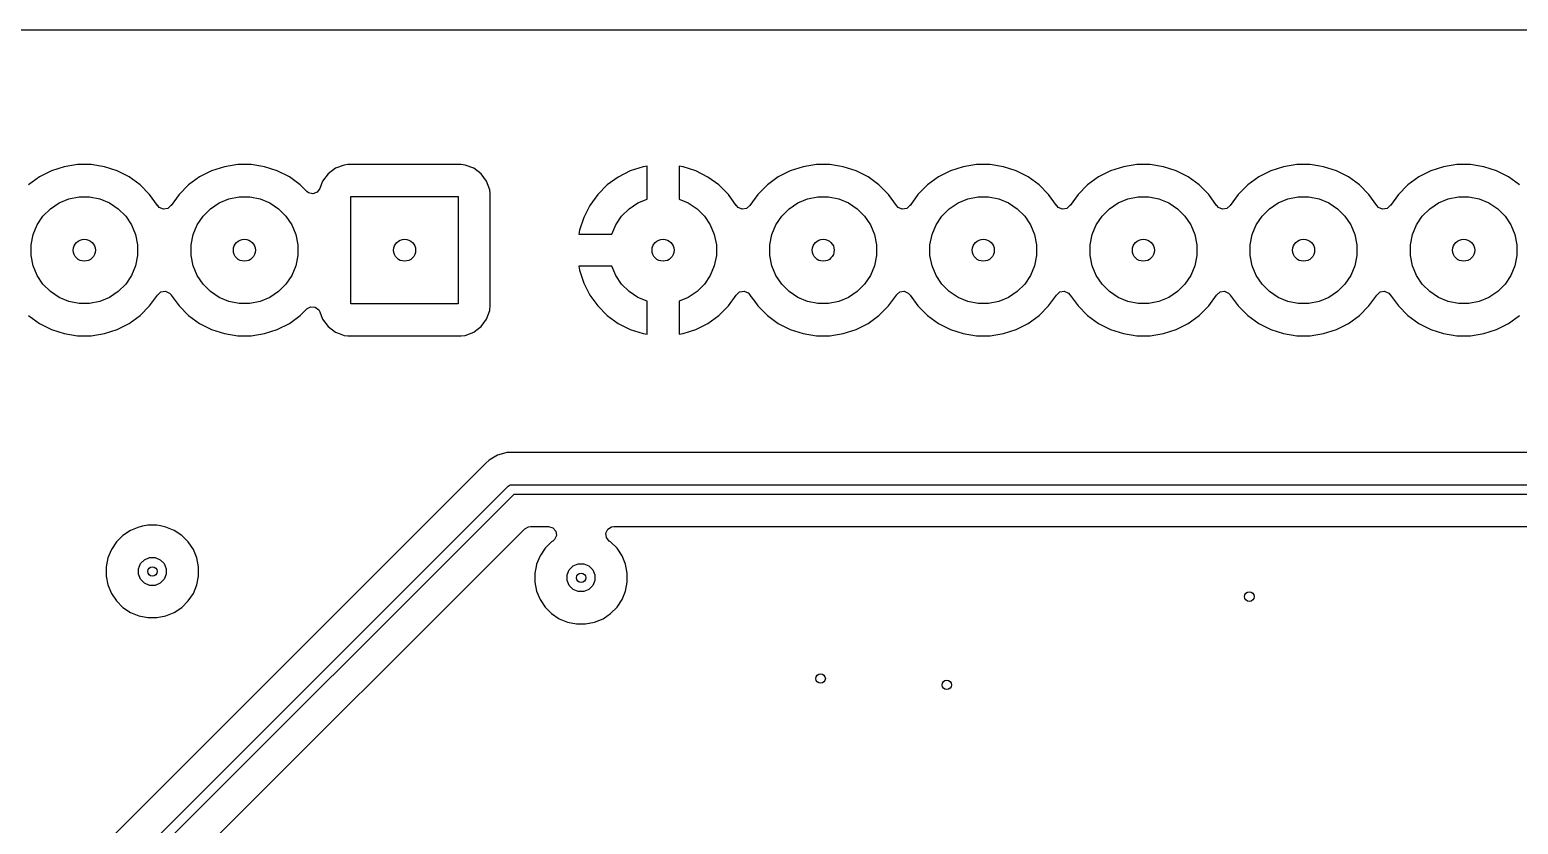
# Model space of a CAD drawing. Extents: x 2.09 to 4.51, y -4.8 to -2.93.
# Drawn here: x 2.963 to 3.892, y -3.43 to -2.933 of the extents above; entities that cross this region are included whole.
import ezdxf

# ---------------------------------------------------------------- set-up
doc = ezdxf.new("R2010")
doc.units = 0
doc.header["$MEASUREMENT"] = 0
doc.layers.add('BLACK', color=7, linetype='CONTINUOUS')

msp = doc.modelspace()

# ---------------------------------------------------------------- linework, layer by layer
at = {"layer": 'BLACK', "linetype": 'CONTINUOUS'}
for p, q in [((2.16552, -2.93309), (4.42897, -2.93309)), ((2.98433, -3.0187), (2.97632, -3.0213)), ((2.99264, -3.01738), (2.98433, -3.0187)), ((2.98433, -3.0187), (2.98433, -3.0187)), ((3.00106, -3.01738), (2.99264, -3.01738)), ((3.00698, -3.01832), (3.00106, -3.01738)), ((3.00937, -3.0187), (3.00698, -3.01832)), ((3.01738, -3.0213), (3.00937, -3.0187)), ((3.00937, -3.0187), (3.00937, -3.0187)), ((3.08433, -3.0187), (3.07632, -3.0213)), ((3.09264, -3.01738), (3.08433, -3.0187)), ((3.08433, -3.0187), (3.08433, -3.0187)), ((3.10106, -3.01738), (3.09264, -3.01738)), ((3.10698, -3.01832), (3.10106, -3.01738)), ((3.10937, -3.0187), (3.10698, -3.01832)), ((3.11738, -3.0213), (3.10937, -3.0187)), ((3.10937, -3.0187), (3.10937, -3.0187)), ((3.15369, -3.01965), (3.14908, -3.0231)), ((3.15909, -3.01764), (3.15369, -3.01965)), ((3.15369, -3.01965), (3.15369, -3.01965)), ((3.16147, -3.01738), (3.15909, -3.01764)), ((3.15909, -3.01764), (3.15909, -3.01764)), ((3.23223, -3.01738), (3.16147, -3.01738)), ((3.16147, -3.01738), (3.16147, -3.01738)), ((3.23461, -3.01764), (3.23223, -3.01738)), ((3.23223, -3.01738), (3.23223, -3.01738)), ((3.24001, -3.01965), (3.23461, -3.01764)), ((3.23461, -3.01764), (3.23461, -3.01764)), ((3.24462, -3.0231), (3.24001, -3.01965)), ((3.24001, -3.01965), (3.24001, -3.01965)), ((3.34575, -3.01872), (3.33774, -3.02132)), ((3.34827, -3.01832), (3.34575, -3.01872)), ((3.34827, -3.03896), (3.34827, -3.01832)), ((3.37079, -3.01872), (3.36827, -3.01832)), ((3.36827, -3.01832), (3.36827, -3.03896)), ((3.37879, -3.02132), (3.37079, -3.01872)), ((3.44574, -3.0187), (3.43774, -3.0213)), ((3.45406, -3.01738), (3.44574, -3.0187)), ((3.44574, -3.0187), (3.44574, -3.0187)), ((3.46248, -3.01738), (3.45406, -3.01738)), ((3.46839, -3.01832), (3.46248, -3.01738)), ((3.47079, -3.0187), (3.46839, -3.01832)), ((3.4788, -3.0213), (3.47079, -3.0187)), ((3.47079, -3.0187), (3.47079, -3.0187)), ((3.54574, -3.0187), (3.53774, -3.0213)), ((3.55406, -3.01738), (3.54574, -3.0187)), ((3.54574, -3.0187), (3.54574, -3.0187)), ((3.56248, -3.01738), (3.55406, -3.01738)), ((3.56839, -3.01832), (3.56248, -3.01738)), ((3.57079, -3.0187), (3.56839, -3.01832)), ((3.5788, -3.0213), (3.57079, -3.0187)), ((3.57079, -3.0187), (3.57079, -3.0187)), ((3.64574, -3.0187), (3.63774, -3.0213)), ((3.65406, -3.01738), (3.64574, -3.0187)), ((3.64574, -3.0187), (3.64574, -3.0187)), ((3.66248, -3.01738), (3.65406, -3.01738)), ((3.66839, -3.01832), (3.66248, -3.01738)), ((3.67079, -3.0187), (3.66839, -3.01832)), ((3.6788, -3.0213), (3.67079, -3.0187)), ((3.67079, -3.0187), (3.67079, -3.0187)), ((3.74574, -3.0187), (3.73774, -3.0213)), ((3.75406, -3.01738), (3.74574, -3.0187)), ((3.74574, -3.0187), (3.74574, -3.0187)), ((3.76248, -3.01738), (3.75406, -3.01738)), ((3.76839, -3.01832), (3.76248, -3.01738)), ((3.77079, -3.0187), (3.76839, -3.01832)), ((3.7788, -3.0213), (3.77079, -3.0187)), ((3.77079, -3.0187), (3.77079, -3.0187)), ((3.84574, -3.0187), (3.83774, -3.0213)), ((3.85406, -3.01738), (3.84574, -3.0187)), ((3.84574, -3.0187), (3.84574, -3.0187)), ((3.86248, -3.01738), (3.85406, -3.01738)), ((3.86839, -3.01832), (3.86248, -3.01738)), ((3.87079, -3.0187), (3.86839, -3.01832)), ((3.8788, -3.0213), (3.87079, -3.0187)), ((3.87079, -3.0187), (3.87079, -3.0187)), ((2.96882, -3.02512), (2.96201, -3.03007)), ((2.97632, -3.0213), (2.96882, -3.02512)), ((2.97632, -3.0213), (2.97632, -3.0213)), ((3.02488, -3.02512), (3.01738, -3.0213)), ((3.01738, -3.0213), (3.01738, -3.0213)), ((3.01738, -3.0213), (3.01738, -3.0213)), ((3.03169, -3.03007), (3.02488, -3.02512)), ((3.03765, -3.03602), (3.03169, -3.03007)), ((3.03169, -3.03007), (3.03169, -3.03007)), ((3.03169, -3.03007), (3.03169, -3.03007)), ((3.06201, -3.03007), (3.05605, -3.03602)), ((3.06882, -3.02512), (3.06201, -3.03007)), ((3.06201, -3.03007), (3.06201, -3.03007)), ((3.07632, -3.0213), (3.06882, -3.02512)), ((3.07632, -3.0213), (3.07632, -3.0213)), ((3.12488, -3.02512), (3.11738, -3.0213)), ((3.11738, -3.0213), (3.11738, -3.0213)), ((3.11738, -3.0213), (3.11738, -3.0213)), ((3.13169, -3.03007), (3.12488, -3.02512)), ((3.13575, -3.03412), (3.13169, -3.03007)), ((3.13169, -3.03007), (3.13169, -3.03007)), ((3.13169, -3.03007), (3.13169, -3.03007)), ((3.14563, -3.02771), (3.1439, -3.03235)), ((3.14908, -3.0231), (3.14563, -3.02771)), ((3.14563, -3.02771), (3.14563, -3.02771)), ((3.24807, -3.02771), (3.24462, -3.0231)), ((3.25008, -3.0331), (3.24807, -3.02771)), ((3.24807, -3.02771), (3.24807, -3.02771)), ((3.32344, -3.03009), (3.31749, -3.03604)), ((3.33025, -3.02514), (3.32344, -3.03009)), ((3.33774, -3.02132), (3.33025, -3.02514)), ((3.33774, -3.02132), (3.33774, -3.02132)), ((3.38629, -3.02514), (3.37879, -3.02132)), ((3.37879, -3.02132), (3.37879, -3.02132)), ((3.3931, -3.03009), (3.38629, -3.02514)), ((3.39905, -3.03604), (3.3931, -3.03009)), ((3.42342, -3.03007), (3.41747, -3.03602)), ((3.43024, -3.02512), (3.42342, -3.03007)), ((3.42342, -3.03007), (3.42342, -3.03007)), ((3.43774, -3.0213), (3.43024, -3.02512)), ((3.43774, -3.0213), (3.43774, -3.0213)), ((3.4863, -3.02512), (3.4788, -3.0213)), ((3.4788, -3.0213), (3.4788, -3.0213)), ((3.4788, -3.0213), (3.4788, -3.0213)), ((3.49311, -3.03007), (3.4863, -3.02512)), ((3.49906, -3.03602), (3.49311, -3.03007)), ((3.49311, -3.03007), (3.49311, -3.03007)), ((3.49311, -3.03007), (3.49311, -3.03007)), ((3.52342, -3.03007), (3.51747, -3.03602)), ((3.53024, -3.02512), (3.52342, -3.03007)), ((3.52342, -3.03007), (3.52342, -3.03007)), ((3.53774, -3.0213), (3.53024, -3.02512)), ((3.53774, -3.0213), (3.53774, -3.0213)), ((3.5863, -3.02512), (3.5788, -3.0213)), ((3.5788, -3.0213), (3.5788, -3.0213)), ((3.5788, -3.0213), (3.5788, -3.0213)), ((3.59311, -3.03007), (3.5863, -3.02512)), ((3.59906, -3.03602), (3.59311, -3.03007)), ((3.59311, -3.03007), (3.59311, -3.03007)), ((3.59311, -3.03007), (3.59311, -3.03007)), ((3.62342, -3.03007), (3.61747, -3.03602)), ((3.63024, -3.02512), (3.62342, -3.03007)), ((3.62342, -3.03007), (3.62342, -3.03007)), ((3.63774, -3.0213), (3.63024, -3.02512)), ((3.63774, -3.0213), (3.63774, -3.0213)), ((3.6863, -3.02512), (3.6788, -3.0213)), ((3.6788, -3.0213), (3.6788, -3.0213)), ((3.6788, -3.0213), (3.6788, -3.0213)), ((3.69311, -3.03007), (3.6863, -3.02512)), ((3.69906, -3.03602), (3.69311, -3.03007)), ((3.69311, -3.03007), (3.69311, -3.03007)), ((3.69311, -3.03007), (3.69311, -3.03007)), ((3.72342, -3.03007), (3.71747, -3.03602)), ((3.73024, -3.02512), (3.72342, -3.03007)), ((3.72342, -3.03007), (3.72342, -3.03007)), ((3.73774, -3.0213), (3.73024, -3.02512)), ((3.73774, -3.0213), (3.73774, -3.0213)), ((3.7863, -3.02512), (3.7788, -3.0213)), ((3.7788, -3.0213), (3.7788, -3.0213)), ((3.7788, -3.0213), (3.7788, -3.0213)), ((3.79311, -3.03007), (3.7863, -3.02512)), ((3.79906, -3.03602), (3.79311, -3.03007)), ((3.79311, -3.03007), (3.79311, -3.03007)), ((3.79311, -3.03007), (3.79311, -3.03007)), ((3.82342, -3.03007), (3.81747, -3.03602)), ((3.83024, -3.02512), (3.82342, -3.03007)), ((3.82342, -3.03007), (3.82342, -3.03007)), ((3.83774, -3.0213), (3.83024, -3.02512)), ((3.83774, -3.0213), (3.83774, -3.0213)), ((3.8863, -3.02512), (3.8788, -3.0213)), ((3.8788, -3.0213), (3.8788, -3.0213)), ((3.8788, -3.0213), (3.8788, -3.0213)), ((3.89311, -3.03007), (3.8863, -3.02512)), ((2.98108, -3.04135), (2.98714, -3.03884)), ((2.98714, -3.03884), (2.99357, -3.03756)), ((2.99357, -3.03756), (3.00013, -3.03756)), ((3.00013, -3.03756), (3.00656, -3.03884)), ((3.00656, -3.03884), (3.01263, -3.04135)), ((3.04259, -3.04283), (3.03765, -3.03602)), ((3.03765, -3.03602), (3.03765, -3.03602)), ((3.03765, -3.03602), (3.03765, -3.03602)), ((3.05605, -3.03602), (3.05111, -3.04283)), ((3.05605, -3.03602), (3.05605, -3.03602)), ((3.08108, -3.04135), (3.08714, -3.03884)), ((3.08714, -3.03884), (3.09357, -3.03756)), ((3.09357, -3.03756), (3.10013, -3.03756)), ((3.10013, -3.03756), (3.10656, -3.03884)), ((3.10656, -3.03884), (3.11263, -3.04135)), ((3.13688, -3.03497), (3.13575, -3.03412)), ((3.13961, -3.03557), (3.13688, -3.03497)), ((3.14223, -3.03459), (3.13961, -3.03557)), ((3.1439, -3.03235), (3.14223, -3.03459)), ((3.16339, -3.10433), (3.16339, -3.0374)), ((3.16339, -3.0374), (3.23031, -3.0374)), ((3.23031, -3.0374), (3.23031, -3.10433)), ((3.25033, -3.03549), (3.25008, -3.0331)), ((3.25008, -3.0331), (3.25008, -3.0331)), ((3.25033, -3.06087), (3.25033, -3.03549)), ((3.25033, -3.03549), (3.25033, -3.03549)), ((3.31749, -3.03604), (3.31254, -3.04284)), ((3.34249, -3.04135), (3.34827, -3.03896)), ((3.36827, -3.03896), (3.37404, -3.04135)), ((3.40399, -3.04284), (3.39905, -3.03604)), ((3.41747, -3.03602), (3.41252, -3.04283)), ((3.41747, -3.03602), (3.41747, -3.03602)), ((3.44249, -3.04135), (3.44855, -3.03884)), ((3.44855, -3.03884), (3.45499, -3.03756)), ((3.45499, -3.03756), (3.46155, -3.03756)), ((3.46155, -3.03756), (3.46798, -3.03884)), ((3.46798, -3.03884), (3.47404, -3.04135)), ((3.50401, -3.04283), (3.49906, -3.03602)), ((3.49906, -3.03602), (3.49906, -3.03602)), ((3.49906, -3.03602), (3.49906, -3.03602)), ((3.51747, -3.03602), (3.51252, -3.04283)), ((3.51747, -3.03602), (3.51747, -3.03602)), ((3.54249, -3.04135), (3.54855, -3.03884)), ((3.54855, -3.03884), (3.55499, -3.03756)), ((3.55499, -3.03756), (3.56155, -3.03756)), ((3.56155, -3.03756), (3.56798, -3.03884)), ((3.56798, -3.03884), (3.57404, -3.04135)), ((3.60401, -3.04283), (3.59906, -3.03602)), ((3.59906, -3.03602), (3.59906, -3.03602)), ((3.59906, -3.03602), (3.59906, -3.03602)), ((3.61747, -3.03602), (3.61252, -3.04283)), ((3.61747, -3.03602), (3.61747, -3.03602)), ((3.64249, -3.04135), (3.64855, -3.03884)), ((3.64855, -3.03884), (3.65499, -3.03756)), ((3.65499, -3.03756), (3.66155, -3.03756)), ((3.66155, -3.03756), (3.66798, -3.03884)), ((3.66798, -3.03884), (3.67404, -3.04135)), ((3.70401, -3.04283), (3.69906, -3.03602)), ((3.69906, -3.03602), (3.69906, -3.03602)), ((3.69906, -3.03602), (3.69906, -3.03602)), ((3.71747, -3.03602), (3.71252, -3.04283)), ((3.71747, -3.03602), (3.71747, -3.03602)), ((3.74249, -3.04135), (3.74855, -3.03884)), ((3.74855, -3.03884), (3.75499, -3.03756)), ((3.75499, -3.03756), (3.76155, -3.03756)), ((3.76155, -3.03756), (3.76798, -3.03884)), ((3.76798, -3.03884), (3.77404, -3.04135)), ((3.80401, -3.04283), (3.79906, -3.03602)), ((3.79906, -3.03602), (3.79906, -3.03602)), ((3.79906, -3.03602), (3.79906, -3.03602)), ((3.81747, -3.03602), (3.81252, -3.04283)), ((3.81747, -3.03602), (3.81747, -3.03602)), ((3.84249, -3.04135), (3.84855, -3.03884)), ((3.84855, -3.03884), (3.85499, -3.03756)), ((3.85499, -3.03756), (3.86155, -3.03756)), ((3.86155, -3.03756), (3.86798, -3.03884)), ((3.86798, -3.03884), (3.87404, -3.04135)), ((2.97098, -3.04964), (2.97562, -3.045)), ((2.97562, -3.045), (2.98108, -3.04135)), ((3.01263, -3.04135), (3.01808, -3.045)), ((3.01808, -3.045), (3.02272, -3.04964)), ((3.04262, -3.04288), (3.04259, -3.04283)), ((3.04259, -3.04283), (3.04259, -3.04283)), ((3.04265, -3.04291), (3.04262, -3.04288)), ((3.04271, -3.04299), (3.04265, -3.04291)), ((3.04272, -3.04299), (3.04271, -3.04299)), ((3.04368, -3.0441), (3.04272, -3.04299)), ((3.04625, -3.04521), (3.04368, -3.0441)), ((3.04901, -3.04475), (3.04625, -3.04521)), ((3.05097, -3.04298), (3.04901, -3.04475)), ((3.05099, -3.04299), (3.05097, -3.04298)), ((3.05107, -3.04289), (3.05099, -3.04299)), ((3.05108, -3.04288), (3.05107, -3.04289)), ((3.05111, -3.04283), (3.05108, -3.04288)), ((3.07098, -3.04964), (3.07562, -3.045)), ((3.07562, -3.045), (3.08108, -3.04135)), ((3.11263, -3.04135), (3.11808, -3.045)), ((3.11808, -3.045), (3.12272, -3.04964)), ((3.31254, -3.04284), (3.30872, -3.05034)), ((3.3324, -3.04964), (3.33704, -3.045)), ((3.33704, -3.045), (3.34249, -3.04135)), ((3.37404, -3.04135), (3.3795, -3.045)), ((3.3795, -3.045), (3.38414, -3.04964)), ((3.40403, -3.0429), (3.40399, -3.04284)), ((3.40406, -3.04294), (3.40403, -3.0429)), ((3.40411, -3.043), (3.40406, -3.04294)), ((3.40509, -3.04412), (3.40411, -3.043)), ((3.40411, -3.043), (3.40411, -3.043)), ((3.40766, -3.04523), (3.40509, -3.04412)), ((3.41041, -3.04477), (3.40766, -3.04523)), ((3.41239, -3.04298), (3.41041, -3.04477)), ((3.41241, -3.04299), (3.41239, -3.04298)), ((3.41246, -3.04292), (3.41241, -3.04299)), ((3.41249, -3.0429), (3.41246, -3.04292)), ((3.41252, -3.04283), (3.41249, -3.0429)), ((3.4324, -3.04964), (3.43704, -3.045)), ((3.43704, -3.045), (3.44249, -3.04135)), ((3.47404, -3.04135), (3.4795, -3.045)), ((3.4795, -3.045), (3.48414, -3.04964)), ((3.50404, -3.04288), (3.50401, -3.04283)), ((3.50401, -3.04283), (3.50401, -3.04283)), ((3.50407, -3.04291), (3.50404, -3.04288)), ((3.50413, -3.04299), (3.50407, -3.04291)), ((3.5051, -3.0441), (3.50413, -3.04299)), ((3.50413, -3.04299), (3.50413, -3.04299)), ((3.50767, -3.04521), (3.5051, -3.0441)), ((3.51042, -3.04475), (3.50767, -3.04521)), ((3.51239, -3.04298), (3.51042, -3.04475)), ((3.51241, -3.04299), (3.51239, -3.04298)), ((3.51248, -3.04289), (3.51241, -3.04299)), ((3.5125, -3.04288), (3.51248, -3.04289)), ((3.51252, -3.04283), (3.5125, -3.04288)), ((3.5324, -3.04964), (3.53704, -3.045)), ((3.53704, -3.045), (3.54249, -3.04135)), ((3.57404, -3.04135), (3.5795, -3.045)), ((3.5795, -3.045), (3.58414, -3.04964)), ((3.60404, -3.04288), (3.60401, -3.04283)), ((3.60401, -3.04283), (3.60401, -3.04283)), ((3.60407, -3.04291), (3.60404, -3.04288)), ((3.60413, -3.04299), (3.60407, -3.04291)), ((3.6051, -3.0441), (3.60413, -3.04299)), ((3.60413, -3.04299), (3.60413, -3.04299)), ((3.60767, -3.04521), (3.6051, -3.0441)), ((3.61042, -3.04475), (3.60767, -3.04521)), ((3.61239, -3.04298), (3.61042, -3.04475)), ((3.61241, -3.04299), (3.61239, -3.04298)), ((3.61248, -3.04289), (3.61241, -3.04299)), ((3.6125, -3.04288), (3.61248, -3.04289)), ((3.61252, -3.04283), (3.6125, -3.04288)), ((3.6324, -3.04964), (3.63704, -3.045)), ((3.63704, -3.045), (3.64249, -3.04135)), ((3.67404, -3.04135), (3.6795, -3.045)), ((3.6795, -3.045), (3.68414, -3.04964)), ((3.70404, -3.04288), (3.70401, -3.04283)), ((3.70401, -3.04283), (3.70401, -3.04283)), ((3.70407, -3.04291), (3.70404, -3.04288)), ((3.70413, -3.04299), (3.70407, -3.04291)), ((3.7051, -3.0441), (3.70413, -3.04299)), ((3.70413, -3.04299), (3.70413, -3.04299)), ((3.70767, -3.04521), (3.7051, -3.0441)), ((3.71042, -3.04475), (3.70767, -3.04521)), ((3.71239, -3.04298), (3.71042, -3.04475)), ((3.71241, -3.04299), (3.71239, -3.04298)), ((3.71248, -3.04289), (3.71241, -3.04299)), ((3.7125, -3.04288), (3.71248, -3.04289)), ((3.71252, -3.04283), (3.7125, -3.04288)), ((3.7324, -3.04964), (3.73704, -3.045)), ((3.73704, -3.045), (3.74249, -3.04135)), ((3.77404, -3.04135), (3.7795, -3.045)), ((3.7795, -3.045), (3.78414, -3.04964)), ((3.80404, -3.04288), (3.80401, -3.04283)), ((3.80401, -3.04283), (3.80401, -3.04283)), ((3.80407, -3.04291), (3.80404, -3.04288)), ((3.80413, -3.04299), (3.80407, -3.04291)), ((3.8051, -3.0441), (3.80413, -3.04299)), ((3.80413, -3.04299), (3.80413, -3.04299)), ((3.80767, -3.04521), (3.8051, -3.0441)), ((3.81042, -3.04475), (3.80767, -3.04521)), ((3.81239, -3.04298), (3.81042, -3.04475)), ((3.81241, -3.04299), (3.81239, -3.04298)), ((3.81248, -3.04289), (3.81241, -3.04299)), ((3.8125, -3.04288), (3.81248, -3.04289)), ((3.81252, -3.04283), (3.8125, -3.04288)), ((3.8324, -3.04964), (3.83704, -3.045)), ((3.83704, -3.045), (3.84249, -3.04135)), ((3.87404, -3.04135), (3.8795, -3.045)), ((3.8795, -3.045), (3.88414, -3.04964)), ((2.96483, -3.06115), (2.96734, -3.05509)), ((2.96734, -3.05509), (2.97098, -3.04964)), ((3.02272, -3.04964), (3.02636, -3.05509)), ((3.02636, -3.05509), (3.02887, -3.06115)), ((3.06483, -3.06115), (3.06734, -3.05509)), ((3.06734, -3.05509), (3.07098, -3.04964)), ((3.12272, -3.04964), (3.12636, -3.05509)), ((3.12636, -3.05509), (3.12887, -3.06115)), ((3.30872, -3.05034), (3.30612, -3.05835)), ((3.30872, -3.05034), (3.30872, -3.05034)), ((3.32636, -3.06087), (3.32875, -3.05509)), ((3.32875, -3.05509), (3.3324, -3.04964)), ((3.38414, -3.04964), (3.38778, -3.05509)), ((3.38778, -3.05509), (3.39029, -3.06115)), ((3.42624, -3.06115), (3.42875, -3.05509)), ((3.42875, -3.05509), (3.4324, -3.04964)), ((3.48414, -3.04964), (3.48778, -3.05509)), ((3.48778, -3.05509), (3.49029, -3.06115)), ((3.52624, -3.06115), (3.52875, -3.05509)), ((3.52875, -3.05509), (3.5324, -3.04964)), ((3.58414, -3.04964), (3.58778, -3.05509)), ((3.58778, -3.05509), (3.59029, -3.06115)), ((3.62624, -3.06115), (3.62875, -3.05509)), ((3.62875, -3.05509), (3.6324, -3.04964)), ((3.68414, -3.04964), (3.68778, -3.05509)), ((3.68778, -3.05509), (3.69029, -3.06115)), ((3.72624, -3.06115), (3.72875, -3.05509)), ((3.72875, -3.05509), (3.7324, -3.04964)), ((3.78414, -3.04964), (3.78778, -3.05509)), ((3.78778, -3.05509), (3.79029, -3.06115)), ((3.82624, -3.06115), (3.82875, -3.05509)), ((3.82875, -3.05509), (3.8324, -3.04964)), ((3.88414, -3.04964), (3.88778, -3.05509)), ((3.88778, -3.05509), (3.89029, -3.06115)), ((2.96355, -3.06759), (2.96483, -3.06115)), ((3.02887, -3.06115), (3.03015, -3.06759)), ((3.06355, -3.06759), (3.06483, -3.06115)), ((3.12887, -3.06115), (3.13015, -3.06759)), ((3.25033, -3.10625), (3.25033, -3.06087)), ((3.30612, -3.05835), (3.30572, -3.06087)), ((3.30572, -3.06087), (3.32636, -3.06087)), ((3.39029, -3.06115), (3.39157, -3.06759)), ((3.42496, -3.06759), (3.42624, -3.06115)), ((3.49029, -3.06115), (3.49157, -3.06759)), ((3.52496, -3.06759), (3.52624, -3.06115)), ((3.59029, -3.06115), (3.59157, -3.06759)), ((3.62496, -3.06759), (3.62624, -3.06115)), ((3.69029, -3.06115), (3.69157, -3.06759)), ((3.72496, -3.06759), (3.72624, -3.06115)), ((3.79029, -3.06115), (3.79157, -3.06759)), ((3.82496, -3.06759), (3.82624, -3.06115)), ((3.89029, -3.06115), (3.89157, -3.06759)), ((2.96355, -3.07415), (2.96355, -3.06759)), ((2.96483, -3.08058), (2.96355, -3.07415)), ((3.03015, -3.07415), (3.02887, -3.08058)), ((3.03015, -3.06759), (3.03015, -3.07415)), ((3.06355, -3.07415), (3.06355, -3.06759)), ((3.06483, -3.08058), (3.06355, -3.07415)), ((3.13015, -3.07415), (3.12887, -3.08058)), ((3.13015, -3.06759), (3.13015, -3.07415)), ((3.39157, -3.07415), (3.39029, -3.08058)), ((3.39157, -3.06759), (3.39157, -3.07415)), ((3.42496, -3.07415), (3.42496, -3.06759)), ((3.42624, -3.08058), (3.42496, -3.07415)), ((3.49157, -3.07415), (3.49029, -3.08058)), ((3.49157, -3.06759), (3.49157, -3.07415)), ((3.52496, -3.07415), (3.52496, -3.06759)), ((3.52624, -3.08058), (3.52496, -3.07415)), ((3.59157, -3.07415), (3.59029, -3.08058)), ((3.59157, -3.06759), (3.59157, -3.07415)), ((3.62496, -3.07415), (3.62496, -3.06759)), ((3.62624, -3.08058), (3.62496, -3.07415)), ((3.69157, -3.07415), (3.69029, -3.08058)), ((3.69157, -3.06759), (3.69157, -3.07415)), ((3.72496, -3.07415), (3.72496, -3.06759)), ((3.72624, -3.08058), (3.72496, -3.07415)), ((3.79157, -3.07415), (3.79029, -3.08058)), ((3.79157, -3.06759), (3.79157, -3.07415)), ((3.82496, -3.07415), (3.82496, -3.06759)), ((3.82624, -3.08058), (3.82496, -3.07415)), ((3.89157, -3.07415), (3.89029, -3.08058)), ((3.89157, -3.06759), (3.89157, -3.07415)), ((2.96734, -3.08664), (2.96483, -3.08058)), ((3.02887, -3.08058), (3.02636, -3.08664)), ((3.06734, -3.08664), (3.06483, -3.08058)), ((3.12887, -3.08058), (3.12636, -3.08664)), ((3.30572, -3.08087), (3.30612, -3.08339)), ((3.32636, -3.08087), (3.30572, -3.08087)), ((3.30612, -3.08339), (3.30872, -3.09139)), ((3.32875, -3.08664), (3.32636, -3.08087)), ((3.39029, -3.08058), (3.38778, -3.08664)), ((3.42875, -3.08664), (3.42624, -3.08058)), ((3.49029, -3.08058), (3.48778, -3.08664)), ((3.52875, -3.08664), (3.52624, -3.08058)), ((3.59029, -3.08058), (3.58778, -3.08664)), ((3.62875, -3.08664), (3.62624, -3.08058)), ((3.69029, -3.08058), (3.68778, -3.08664)), ((3.72875, -3.08664), (3.72624, -3.08058)), ((3.79029, -3.08058), (3.78778, -3.08664)), ((3.82875, -3.08664), (3.82624, -3.08058)), ((3.89029, -3.08058), (3.88778, -3.08664)), ((2.97098, -3.0921), (2.96734, -3.08664)), ((2.97562, -3.09673), (2.97098, -3.0921)), ((3.02272, -3.0921), (3.01808, -3.09673)), ((3.02636, -3.08664), (3.02272, -3.0921)), ((3.07098, -3.0921), (3.06734, -3.08664)), ((3.07562, -3.09673), (3.07098, -3.0921)), ((3.12272, -3.0921), (3.11808, -3.09673)), ((3.12636, -3.08664), (3.12272, -3.0921)), ((3.30872, -3.09139), (3.30872, -3.09139)), ((3.30872, -3.09139), (3.31254, -3.09889)), ((3.3324, -3.0921), (3.32875, -3.08664)), ((3.33704, -3.09673), (3.3324, -3.0921)), ((3.38414, -3.0921), (3.3795, -3.09673)), ((3.38778, -3.08664), (3.38414, -3.0921)), ((3.4324, -3.0921), (3.42875, -3.08664)), ((3.43704, -3.09673), (3.4324, -3.0921)), ((3.48414, -3.0921), (3.4795, -3.09673)), ((3.48778, -3.08664), (3.48414, -3.0921)), ((3.5324, -3.0921), (3.52875, -3.08664)), ((3.53704, -3.09673), (3.5324, -3.0921)), ((3.58414, -3.0921), (3.5795, -3.09673)), ((3.58778, -3.08664), (3.58414, -3.0921)), ((3.6324, -3.0921), (3.62875, -3.08664)), ((3.63704, -3.09673), (3.6324, -3.0921)), ((3.68414, -3.0921), (3.6795, -3.09673)), ((3.68778, -3.08664), (3.68414, -3.0921)), ((3.7324, -3.0921), (3.72875, -3.08664)), ((3.73704, -3.09673), (3.7324, -3.0921)), ((3.78414, -3.0921), (3.7795, -3.09673)), ((3.78778, -3.08664), (3.78414, -3.0921)), ((3.8324, -3.0921), (3.82875, -3.08664)), ((3.83704, -3.09673), (3.8324, -3.0921)), ((3.88414, -3.0921), (3.8795, -3.09673)), ((3.88778, -3.08664), (3.88414, -3.0921)), ((2.98108, -3.10038), (2.97562, -3.09673)), ((2.98714, -3.10289), (2.98108, -3.10038)), ((2.99357, -3.10417), (2.98714, -3.10289)), ((3.00013, -3.10417), (2.99357, -3.10417)), ((3.00656, -3.10289), (3.00013, -3.10417)), ((3.01263, -3.10038), (3.00656, -3.10289)), ((3.01808, -3.09673), (3.01263, -3.10038)), ((3.03765, -3.10571), (3.04259, -3.0989)), ((3.04259, -3.0989), (3.04262, -3.09886)), ((3.04259, -3.0989), (3.04259, -3.0989)), ((3.04262, -3.09886), (3.04263, -3.09884)), ((3.04263, -3.09884), (3.04271, -3.09874)), ((3.04271, -3.09874), (3.04273, -3.09876)), ((3.04273, -3.09876), (3.04469, -3.09698)), ((3.04469, -3.09698), (3.04745, -3.09652)), ((3.04745, -3.09652), (3.05002, -3.09763)), ((3.05002, -3.09763), (3.05099, -3.09875)), ((3.05099, -3.09875), (3.05099, -3.09874)), ((3.05099, -3.09874), (3.05105, -3.09882)), ((3.05105, -3.09882), (3.05108, -3.09886)), ((3.05108, -3.09886), (3.05111, -3.0989)), ((3.05111, -3.0989), (3.05111, -3.0989)), ((3.05111, -3.0989), (3.05605, -3.10571)), ((3.08108, -3.10038), (3.07562, -3.09673)), ((3.08714, -3.10289), (3.08108, -3.10038)), ((3.09357, -3.10417), (3.08714, -3.10289)), ((3.10013, -3.10417), (3.09357, -3.10417)), ((3.10656, -3.10289), (3.10013, -3.10417)), ((3.11263, -3.10038), (3.10656, -3.10289)), ((3.11808, -3.09673), (3.11263, -3.10038)), ((3.23031, -3.10433), (3.16339, -3.10433)), ((3.31254, -3.09889), (3.31749, -3.1057)), ((3.34249, -3.10038), (3.33704, -3.09673)), ((3.34827, -3.10277), (3.34249, -3.10038)), ((3.34827, -3.12341), (3.34827, -3.10277)), ((3.37404, -3.10038), (3.36827, -3.10277)), ((3.36827, -3.10277), (3.36827, -3.12341)), ((3.3795, -3.09673), (3.37404, -3.10038)), ((3.39905, -3.1057), (3.40399, -3.09889)), ((3.40399, -3.09889), (3.40403, -3.09884)), ((3.40403, -3.09884), (3.40404, -3.09882)), ((3.40404, -3.09882), (3.40411, -3.09873)), ((3.40411, -3.09873), (3.40413, -3.09874)), ((3.40413, -3.09874), (3.4061, -3.09696)), ((3.4061, -3.09696), (3.40886, -3.0965)), ((3.40886, -3.0965), (3.41142, -3.09761)), ((3.41142, -3.09761), (3.41241, -3.09874)), ((3.41241, -3.09874), (3.41241, -3.09874)), ((3.41241, -3.09874), (3.41244, -3.09879)), ((3.41244, -3.09879), (3.41249, -3.09884)), ((3.41249, -3.09884), (3.41252, -3.0989)), ((3.41252, -3.0989), (3.41549, -3.10298)), ((3.41549, -3.10298), (3.41747, -3.10571)), ((3.44249, -3.10038), (3.43704, -3.09673)), ((3.44855, -3.10289), (3.44249, -3.10038)), ((3.45499, -3.10417), (3.44855, -3.10289)), ((3.46155, -3.10417), (3.45499, -3.10417)), ((3.46798, -3.10289), (3.46155, -3.10417)), ((3.47404, -3.10038), (3.46798, -3.10289)), ((3.4795, -3.09673), (3.47404, -3.10038)), ((3.49906, -3.10571), (3.50401, -3.0989)), ((3.50401, -3.0989), (3.50404, -3.09886)), ((3.50401, -3.0989), (3.50401, -3.0989)), ((3.50404, -3.09886), (3.50405, -3.09884)), ((3.50405, -3.09884), (3.50413, -3.09874)), ((3.50413, -3.09874), (3.50415, -3.09876)), ((3.50415, -3.09876), (3.50611, -3.09698)), ((3.50611, -3.09698), (3.50887, -3.09652)), ((3.50887, -3.09652), (3.51143, -3.09763)), ((3.51143, -3.09763), (3.5124, -3.09875)), ((3.5124, -3.09875), (3.51241, -3.09874)), ((3.51241, -3.09874), (3.51247, -3.09882)), ((3.51247, -3.09882), (3.5125, -3.09886)), ((3.5125, -3.09886), (3.51252, -3.0989)), ((3.51252, -3.0989), (3.51252, -3.0989)), ((3.51252, -3.0989), (3.51747, -3.10571)), ((3.54249, -3.10038), (3.53704, -3.09673)), ((3.54855, -3.10289), (3.54249, -3.10038)), ((3.55499, -3.10417), (3.54855, -3.10289)), ((3.56155, -3.10417), (3.55499, -3.10417)), ((3.56798, -3.10289), (3.56155, -3.10417)), ((3.57404, -3.10038), (3.56798, -3.10289)), ((3.5795, -3.09673), (3.57404, -3.10038)), ((3.59906, -3.10571), (3.60401, -3.0989)), ((3.60401, -3.0989), (3.60404, -3.09886)), ((3.60401, -3.0989), (3.60401, -3.0989)), ((3.60404, -3.09886), (3.60405, -3.09884)), ((3.60405, -3.09884), (3.60413, -3.09874)), ((3.60413, -3.09874), (3.60415, -3.09876)), ((3.60415, -3.09876), (3.60611, -3.09698)), ((3.60611, -3.09698), (3.60887, -3.09652)), ((3.60887, -3.09652), (3.61143, -3.09763)), ((3.61143, -3.09763), (3.6124, -3.09875)), ((3.6124, -3.09875), (3.61241, -3.09874)), ((3.61241, -3.09874), (3.61247, -3.09882)), ((3.61247, -3.09882), (3.6125, -3.09886)), ((3.6125, -3.09886), (3.61252, -3.0989)), ((3.61252, -3.0989), (3.61252, -3.0989)), ((3.61252, -3.0989), (3.61747, -3.10571)), ((3.64249, -3.10038), (3.63704, -3.09673)), ((3.64855, -3.10289), (3.64249, -3.10038)), ((3.65499, -3.10417), (3.64855, -3.10289)), ((3.66155, -3.10417), (3.65499, -3.10417)), ((3.66798, -3.10289), (3.66155, -3.10417)), ((3.67404, -3.10038), (3.66798, -3.10289)), ((3.6795, -3.09673), (3.67404, -3.10038)), ((3.69906, -3.10571), (3.70401, -3.0989)), ((3.70401, -3.0989), (3.70404, -3.09886)), ((3.70401, -3.0989), (3.70401, -3.0989)), ((3.70404, -3.09886), (3.70405, -3.09884)), ((3.70405, -3.09884), (3.70413, -3.09874)), ((3.70413, -3.09874), (3.70415, -3.09876)), ((3.70415, -3.09876), (3.70611, -3.09698)), ((3.70611, -3.09698), (3.70887, -3.09652)), ((3.70887, -3.09652), (3.71143, -3.09763)), ((3.71143, -3.09763), (3.7124, -3.09875)), ((3.7124, -3.09875), (3.71241, -3.09874)), ((3.71241, -3.09874), (3.71247, -3.09882)), ((3.71247, -3.09882), (3.7125, -3.09886)), ((3.7125, -3.09886), (3.71252, -3.0989)), ((3.71252, -3.0989), (3.71252, -3.0989)), ((3.71252, -3.0989), (3.71747, -3.10571)), ((3.74249, -3.10038), (3.73704, -3.09673)), ((3.74855, -3.10289), (3.74249, -3.10038)), ((3.75499, -3.10417), (3.74855, -3.10289)), ((3.76155, -3.10417), (3.75499, -3.10417)), ((3.76798, -3.10289), (3.76155, -3.10417)), ((3.77404, -3.10038), (3.76798, -3.10289)), ((3.7795, -3.09673), (3.77404, -3.10038)), ((3.79906, -3.10571), (3.80401, -3.0989)), ((3.80401, -3.0989), (3.80404, -3.09886)), ((3.80401, -3.0989), (3.80401, -3.0989)), ((3.80404, -3.09886), (3.80405, -3.09884)), ((3.80405, -3.09884), (3.80413, -3.09874)), ((3.80413, -3.09874), (3.80415, -3.09876)), ((3.80415, -3.09876), (3.80611, -3.09698)), ((3.80611, -3.09698), (3.80887, -3.09652)), ((3.80887, -3.09652), (3.81143, -3.09763)), ((3.81143, -3.09763), (3.8124, -3.09875)), ((3.8124, -3.09875), (3.81241, -3.09874)), ((3.81241, -3.09874), (3.81247, -3.09882)), ((3.81247, -3.09882), (3.8125, -3.09886)), ((3.8125, -3.09886), (3.81252, -3.0989)), ((3.81252, -3.0989), (3.81252, -3.0989)), ((3.81252, -3.0989), (3.81747, -3.10571)), ((3.84249, -3.10038), (3.83704, -3.09673)), ((3.84855, -3.10289), (3.84249, -3.10038)), ((3.85499, -3.10417), (3.84855, -3.10289)), ((3.86155, -3.10417), (3.85499, -3.10417)), ((3.86798, -3.10289), (3.86155, -3.10417)), ((3.87404, -3.10038), (3.86798, -3.10289)), ((3.8795, -3.09673), (3.87404, -3.10038)), ((2.96201, -3.11166), (2.96882, -3.11661)), ((3.02488, -3.11661), (3.03169, -3.11166)), ((3.03169, -3.11166), (3.03765, -3.10571)), ((3.05605, -3.10571), (3.05605, -3.10571)), ((3.05605, -3.10571), (3.05605, -3.10571)), ((3.05605, -3.10571), (3.06201, -3.11166)), ((3.06201, -3.11166), (3.06201, -3.11166)), ((3.06201, -3.11166), (3.06201, -3.11166)), ((3.06201, -3.11166), (3.06882, -3.11661)), ((3.12488, -3.11661), (3.13169, -3.11166)), ((3.13169, -3.11166), (3.13575, -3.10761)), ((3.13575, -3.10761), (3.1382, -3.10627)), ((3.1382, -3.10627), (3.14099, -3.10647)), ((3.14099, -3.10647), (3.14323, -3.10814)), ((3.14323, -3.10814), (3.1439, -3.10938)), ((3.1439, -3.10938), (3.14563, -3.11402)), ((3.14563, -3.11402), (3.14563, -3.11402)), ((3.14563, -3.11402), (3.14908, -3.11863)), ((3.24462, -3.11863), (3.24807, -3.11402)), ((3.24807, -3.11402), (3.25008, -3.10863)), ((3.24807, -3.11402), (3.24807, -3.11402)), ((3.24807, -3.11402), (3.24807, -3.11402)), ((3.25008, -3.10863), (3.25019, -3.10761)), ((3.25019, -3.10761), (3.25033, -3.10625)), ((3.25033, -3.10625), (3.25033, -3.10625)), ((3.31749, -3.1057), (3.32344, -3.11165)), ((3.32344, -3.11165), (3.33025, -3.11659)), ((3.38629, -3.11659), (3.3931, -3.11165)), ((3.3931, -3.11165), (3.39905, -3.1057)), ((3.41747, -3.10571), (3.41747, -3.10571)), ((3.41747, -3.10571), (3.41747, -3.10571)), ((3.41747, -3.10571), (3.42342, -3.11166)), ((3.42342, -3.11166), (3.42342, -3.11166)), ((3.42342, -3.11166), (3.42343, -3.11166)), ((3.42343, -3.11166), (3.43024, -3.11661)), ((3.4863, -3.11661), (3.49311, -3.11166)), ((3.49311, -3.11166), (3.49906, -3.10571)), ((3.51747, -3.10571), (3.51747, -3.10571)), ((3.51747, -3.10571), (3.51747, -3.10571)), ((3.51747, -3.10571), (3.52342, -3.11166)), ((3.52342, -3.11166), (3.52342, -3.11166)), ((3.52342, -3.11166), (3.52343, -3.11166)), ((3.52343, -3.11166), (3.53024, -3.11661)), ((3.5863, -3.11661), (3.59311, -3.11166)), ((3.59311, -3.11166), (3.59906, -3.10571)), ((3.61747, -3.10571), (3.61747, -3.10571)), ((3.61747, -3.10571), (3.61747, -3.10571)), ((3.61747, -3.10571), (3.62342, -3.11166)), ((3.62342, -3.11166), (3.62342, -3.11166)), ((3.62342, -3.11166), (3.62343, -3.11166)), ((3.62343, -3.11166), (3.63024, -3.11661)), ((3.6863, -3.11661), (3.69311, -3.11166)), ((3.69311, -3.11166), (3.69906, -3.10571)), ((3.71747, -3.10571), (3.71747, -3.10571)), ((3.71747, -3.10571), (3.71747, -3.10571)), ((3.71747, -3.10571), (3.72342, -3.11166)), ((3.72342, -3.11166), (3.72342, -3.11166)), ((3.72342, -3.11166), (3.72343, -3.11166)), ((3.72343, -3.11166), (3.73024, -3.11661)), ((3.7863, -3.11661), (3.79311, -3.11166)), ((3.79311, -3.11166), (3.79906, -3.10571)), ((3.81747, -3.10571), (3.81747, -3.10571)), ((3.81747, -3.10571), (3.81747, -3.10571)), ((3.81747, -3.10571), (3.82342, -3.11166)), ((3.82342, -3.11166), (3.82342, -3.11166)), ((3.82342, -3.11166), (3.82343, -3.11166)), ((3.82343, -3.11166), (3.83024, -3.11661)), ((3.8863, -3.11661), (3.89311, -3.11166)), ((2.96882, -3.11661), (2.97632, -3.12043)), ((2.97632, -3.12043), (2.98433, -3.12303)), ((2.98433, -3.12303), (2.98433, -3.12303)), ((2.98433, -3.12303), (2.98433, -3.12303)), ((2.98433, -3.12303), (2.99264, -3.12435)), ((3.00106, -3.12435), (3.00937, -3.12303)), ((3.00937, -3.12303), (3.01738, -3.12043)), ((3.01738, -3.12043), (3.02488, -3.11661)), ((3.06882, -3.11661), (3.07632, -3.12043)), ((3.07632, -3.12043), (3.08433, -3.12303)), ((3.08433, -3.12303), (3.08433, -3.12303)), ((3.08433, -3.12303), (3.08433, -3.12303)), ((3.08433, -3.12303), (3.09264, -3.12435)), ((3.10106, -3.12435), (3.10937, -3.12303)), ((3.10937, -3.12303), (3.11738, -3.12043)), ((3.11738, -3.12043), (3.12488, -3.11661)), ((3.14908, -3.11863), (3.15369, -3.12208)), ((3.15369, -3.12208), (3.15369, -3.12208)), ((3.15369, -3.12208), (3.15369, -3.12208)), ((3.15369, -3.12208), (3.15602, -3.12295)), ((3.15602, -3.12295), (3.15909, -3.12409)), ((3.23461, -3.12409), (3.24001, -3.12208)), ((3.24001, -3.12208), (3.24221, -3.12043)), ((3.24221, -3.12043), (3.24462, -3.11863)), ((3.33025, -3.11659), (3.33774, -3.12041)), ((3.33774, -3.12041), (3.33774, -3.12041)), ((3.33774, -3.12041), (3.34575, -3.12301)), ((3.34575, -3.12301), (3.34827, -3.12341)), ((3.36827, -3.12341), (3.37079, -3.12301)), ((3.37079, -3.12301), (3.37879, -3.12041)), ((3.37879, -3.12041), (3.38629, -3.11659)), ((3.37879, -3.12041), (3.37879, -3.12041)), ((3.43024, -3.11661), (3.43774, -3.12043)), ((3.43774, -3.12043), (3.44574, -3.12303)), ((3.44574, -3.12303), (3.44574, -3.12303)), ((3.44574, -3.12303), (3.44574, -3.12303)), ((3.44574, -3.12303), (3.45406, -3.12435)), ((3.46248, -3.12435), (3.47079, -3.12303)), ((3.47079, -3.12303), (3.4788, -3.12043)), ((3.4788, -3.12043), (3.4863, -3.11661)), ((3.53024, -3.11661), (3.53774, -3.12043)), ((3.53774, -3.12043), (3.54574, -3.12303)), ((3.54574, -3.12303), (3.54574, -3.12303)), ((3.54574, -3.12303), (3.54574, -3.12303)), ((3.54574, -3.12303), (3.55406, -3.12435)), ((3.56248, -3.12435), (3.57079, -3.12303)), ((3.57079, -3.12303), (3.5788, -3.12043)), ((3.5788, -3.12043), (3.5863, -3.11661)), ((3.63024, -3.11661), (3.63774, -3.12043)), ((3.63774, -3.12043), (3.64574, -3.12303)), ((3.64574, -3.12303), (3.64574, -3.12303)), ((3.64574, -3.12303), (3.64574, -3.12303)), ((3.64574, -3.12303), (3.65406, -3.12435)), ((3.66248, -3.12435), (3.67079, -3.12303)), ((3.67079, -3.12303), (3.6788, -3.12043)), ((3.6788, -3.12043), (3.6863, -3.11661)), ((3.73024, -3.11661), (3.73774, -3.12043)), ((3.73774, -3.12043), (3.74574, -3.12303)), ((3.74574, -3.12303), (3.74574, -3.12303)), ((3.74574, -3.12303), (3.74574, -3.12303)), ((3.74574, -3.12303), (3.75406, -3.12435)), ((3.76248, -3.12435), (3.77079, -3.12303)), ((3.77079, -3.12303), (3.7788, -3.12043)), ((3.7788, -3.12043), (3.7863, -3.11661)), ((3.83024, -3.11661), (3.83774, -3.12043)), ((3.83774, -3.12043), (3.84574, -3.12303)), ((3.84574, -3.12303), (3.84574, -3.12303)), ((3.84574, -3.12303), (3.84574, -3.12303)), ((3.84574, -3.12303), (3.85406, -3.12435)), ((3.86248, -3.12435), (3.87079, -3.12303)), ((3.87079, -3.12303), (3.8788, -3.12043)), ((3.8788, -3.12043), (3.8863, -3.11661)), ((2.99264, -3.12435), (2.99264, -3.12435)), ((2.99264, -3.12435), (3.00106, -3.12435)), ((3.00106, -3.12435), (3.00106, -3.12435)), ((3.09264, -3.12435), (3.09264, -3.12435)), ((3.09264, -3.12435), (3.10106, -3.12435)), ((3.10106, -3.12435), (3.10106, -3.12435)), ((3.15909, -3.12409), (3.15909, -3.12409)), ((3.15909, -3.12409), (3.16147, -3.12435)), ((3.16147, -3.12435), (3.16147, -3.12435)), ((3.16147, -3.12435), (3.16147, -3.12435)), ((3.16147, -3.12435), (3.16147, -3.12435)), ((3.16147, -3.12435), (3.23223, -3.12435)), ((3.23223, -3.12435), (3.23461, -3.12409)), ((3.23223, -3.12435), (3.23223, -3.12435)), ((3.23223, -3.12435), (3.23223, -3.12435)), ((3.23223, -3.12435), (3.23223, -3.12435)), ((3.23461, -3.12409), (3.23461, -3.12409)), ((3.23461, -3.12409), (3.23461, -3.12409)), ((3.45406, -3.12435), (3.45406, -3.12435)), ((3.45406, -3.12435), (3.46248, -3.12435)), ((3.46248, -3.12435), (3.46248, -3.12435)), ((3.55406, -3.12435), (3.55406, -3.12435)), ((3.55406, -3.12435), (3.56248, -3.12435)), ((3.56248, -3.12435), (3.56248, -3.12435)), ((3.65406, -3.12435), (3.65406, -3.12435)), ((3.65406, -3.12435), (3.66248, -3.12435)), ((3.66248, -3.12435), (3.66248, -3.12435)), ((3.75406, -3.12435), (3.75406, -3.12435)), ((3.75406, -3.12435), (3.76248, -3.12435)), ((3.76248, -3.12435), (3.76248, -3.12435)), ((3.85406, -3.12435), (3.85406, -3.12435)), ((3.85406, -3.12435), (3.86248, -3.12435)), ((3.86248, -3.12435), (3.86248, -3.12435)), ((3.26074, -3.1974), (3.25715, -3.19836)), ((3.94941, -3.1974), (3.26074, -3.1974)), ((3.24532, -3.20631), (2.92077, -3.53085)), ((3.24747, -3.20416), (3.24532, -3.20631)), ((3.24532, -3.20631), (3.24532, -3.20631)), ((3.24961, -3.20201), (3.24747, -3.20416)), ((3.25487, -3.19897), (3.24961, -3.20201)), ((3.24961, -3.20201), (3.24961, -3.20201)), ((3.25715, -3.19836), (3.25487, -3.19897)), ((2.92957, -3.55037), (3.26162, -3.21831)), ((3.26504, -3.22352), (2.93547, -3.5531)), ((3.26162, -3.21831), (3.26208, -3.21794)), ((3.26208, -3.21794), (3.26286, -3.21761)), ((3.26208, -3.21794), (3.26208, -3.21794)), ((3.26286, -3.21761), (3.26318, -3.21748)), ((3.26318, -3.21748), (3.26378, -3.21742)), ((3.26318, -3.21748), (3.26318, -3.21748)), ((3.26378, -3.21742), (3.95276, -3.21742)), ((3.95149, -3.22352), (3.26504, -3.22352)), ((3.03095, -3.24389), (3.02569, -3.24606)), ((3.0332, -3.24344), (3.03095, -3.24389)), ((3.03095, -3.24389), (3.03095, -3.24389)), ((3.03095, -3.24389), (3.03095, -3.24389)), ((3.03653, -3.24278), (3.0332, -3.24344)), ((3.04221, -3.24278), (3.03653, -3.24278)), ((3.03653, -3.24278), (3.03653, -3.24278)), ((3.04443, -3.24322), (3.04221, -3.24278)), ((3.04221, -3.24278), (3.04221, -3.24278)), ((3.04779, -3.24389), (3.04443, -3.24322)), ((3.05305, -3.24606), (3.04779, -3.24389)), ((3.27188, -3.245), (3.27434, -3.24366)), ((3.27434, -3.24366), (3.27539, -3.24354)), ((3.27539, -3.24354), (3.28672, -3.24354)), ((3.28672, -3.24354), (3.2894, -3.24433)), ((3.32377, -3.24519), (3.32614, -3.24372)), ((3.32614, -3.24372), (3.32746, -3.24354)), ((3.32746, -3.24354), (3.94114, -3.24354)), ((2.95946, -3.55741), (3.27188, -3.245)), ((3.01694, -3.25324), (3.01378, -3.25797)), ((3.02096, -3.24922), (3.01694, -3.25324)), ((3.01694, -3.25324), (3.01694, -3.25324)), ((3.02569, -3.24606), (3.02096, -3.24922)), ((3.02096, -3.24922), (3.02096, -3.24922)), ((3.05778, -3.24922), (3.05305, -3.24606)), ((3.0618, -3.25324), (3.05778, -3.24922)), ((3.05778, -3.24922), (3.05778, -3.24922)), ((3.06496, -3.25797), (3.0618, -3.25324)), ((3.0618, -3.25324), (3.0618, -3.25324)), ((3.0618, -3.25324), (3.0618, -3.25324)), ((3.28868, -3.25316), (3.28466, -3.25718)), ((3.28947, -3.25263), (3.28868, -3.25316)), ((3.28868, -3.25316), (3.28868, -3.25316)), ((3.2894, -3.24433), (3.29123, -3.24644)), ((3.29047, -3.25175), (3.28947, -3.25263)), ((3.29163, -3.24921), (3.29047, -3.25175)), ((3.29123, -3.24644), (3.29163, -3.24921)), ((3.32256, -3.24771), (3.32377, -3.24519)), ((3.32291, -3.25048), (3.32256, -3.24771)), ((3.3247, -3.25263), (3.32291, -3.25048)), ((3.3255, -3.25316), (3.3247, -3.25263)), ((3.32952, -3.25718), (3.3255, -3.25316)), ((3.3255, -3.25316), (3.3255, -3.25316)), ((3.01378, -3.25797), (3.0116, -3.26323)), ((3.06714, -3.26323), (3.06496, -3.25797)), ((3.2815, -3.26191), (3.27932, -3.26717)), ((3.28466, -3.25718), (3.2815, -3.26191)), ((3.28466, -3.25718), (3.28466, -3.25718)), ((3.33268, -3.26191), (3.32952, -3.25718)), ((3.32952, -3.25718), (3.32952, -3.25718)), ((3.32952, -3.25718), (3.32952, -3.25718)), ((3.33485, -3.26717), (3.33268, -3.26191)), ((3.0116, -3.26323), (3.01049, -3.26881)), ((3.01049, -3.26881), (3.01049, -3.2745)), ((3.01049, -3.26881), (3.01049, -3.26881)), ((3.03068, -3.26993), (3.032, -3.26673)), ((3.03068, -3.27338), (3.03068, -3.26993)), ((3.032, -3.26673), (3.03445, -3.26429)), ((3.03445, -3.26429), (3.03764, -3.26297)), ((3.03764, -3.26297), (3.0411, -3.26297)), ((3.0411, -3.26297), (3.04429, -3.26429)), ((3.04429, -3.26429), (3.04674, -3.26673)), ((3.04674, -3.26673), (3.04806, -3.26993)), ((3.04806, -3.26993), (3.04806, -3.27338)), ((3.06825, -3.26881), (3.06714, -3.26323)), ((3.06825, -3.2745), (3.06825, -3.26881)), ((3.27904, -3.26857), (3.27821, -3.27275)), ((3.27932, -3.26717), (3.27904, -3.26857)), ((3.27932, -3.26717), (3.27932, -3.26717)), ((3.2984, -3.27386), (3.29972, -3.27067)), ((3.29972, -3.27067), (3.30217, -3.26823)), ((3.30217, -3.26823), (3.30536, -3.2669)), ((3.30536, -3.2669), (3.30881, -3.2669)), ((3.30881, -3.2669), (3.31201, -3.26823)), ((3.31201, -3.26823), (3.31445, -3.27067)), ((3.31445, -3.27067), (3.31577, -3.27386)), ((3.33596, -3.27275), (3.33485, -3.26717)), ((3.01049, -3.2745), (3.0116, -3.28008)), ((3.0116, -3.28008), (3.0116, -3.28008)), ((3.0116, -3.28008), (3.01378, -3.28533)), ((3.032, -3.27657), (3.03068, -3.27338)), ((3.03445, -3.27902), (3.032, -3.27657)), ((3.03764, -3.28034), (3.03445, -3.27902)), ((3.0411, -3.28034), (3.03764, -3.28034)), ((3.04429, -3.27902), (3.0411, -3.28034)), ((3.04674, -3.27657), (3.04429, -3.27902)), ((3.04806, -3.27338), (3.04674, -3.27657)), ((3.06496, -3.28533), (3.06714, -3.28008)), ((3.06714, -3.28008), (3.06825, -3.2745)), ((3.27821, -3.27275), (3.27821, -3.27275)), ((3.27821, -3.27275), (3.27821, -3.27843)), ((3.27821, -3.27843), (3.27932, -3.28401)), ((3.2984, -3.27732), (3.2984, -3.27386)), ((3.29972, -3.28051), (3.2984, -3.27732)), ((3.30217, -3.28296), (3.29972, -3.28051)), ((3.31445, -3.28051), (3.31201, -3.28296)), ((3.31577, -3.27732), (3.31445, -3.28051)), ((3.31577, -3.27386), (3.31577, -3.27732)), ((3.33485, -3.28401), (3.33596, -3.27843)), ((3.33596, -3.27843), (3.33596, -3.27275)), ((3.01378, -3.28533), (3.01694, -3.29006)), ((3.01694, -3.29006), (3.01694, -3.29006)), ((3.01694, -3.29006), (3.02096, -3.29408)), ((3.05778, -3.29408), (3.0618, -3.29006)), ((3.0618, -3.29006), (3.06496, -3.28533)), ((3.27932, -3.28401), (3.27932, -3.28401)), ((3.27932, -3.28401), (3.2815, -3.28927)), ((3.2815, -3.28927), (3.28466, -3.294)), ((3.30536, -3.28428), (3.30217, -3.28296)), ((3.30881, -3.28428), (3.30536, -3.28428)), ((3.31201, -3.28296), (3.30881, -3.28428)), ((3.32952, -3.294), (3.33268, -3.28927)), ((3.33268, -3.28927), (3.33485, -3.28401)), ((3.02096, -3.29408), (3.02096, -3.29408)), ((3.02096, -3.29408), (3.02096, -3.29408)), ((3.02096, -3.29408), (3.02569, -3.29724)), ((3.02569, -3.29724), (3.03095, -3.29942)), ((3.03095, -3.29942), (3.03653, -3.30053)), ((3.04221, -3.30053), (3.04779, -3.29942)), ((3.04779, -3.29942), (3.05305, -3.29724)), ((3.05305, -3.29724), (3.05778, -3.29408)), ((3.28466, -3.294), (3.28466, -3.294)), ((3.28466, -3.294), (3.28868, -3.29802)), ((3.28868, -3.29802), (3.28868, -3.29802)), ((3.28868, -3.29802), (3.28868, -3.29802)), ((3.28868, -3.29802), (3.29341, -3.30118)), ((3.32077, -3.30118), (3.3255, -3.29802)), ((3.3255, -3.29802), (3.32952, -3.294)), ((3.03653, -3.30053), (3.03653, -3.30053)), ((3.03653, -3.30053), (3.04221, -3.30053)), ((3.04221, -3.30053), (3.04221, -3.30053)), ((3.29341, -3.30118), (3.29866, -3.30336)), ((3.29866, -3.30336), (3.30424, -3.30447)), ((3.30424, -3.30447), (3.30424, -3.30447)), ((3.30424, -3.30447), (3.30993, -3.30447)), ((3.30993, -3.30447), (3.31551, -3.30336)), ((3.30993, -3.30447), (3.30993, -3.30447)), ((3.31551, -3.30336), (3.32077, -3.30118))]:
    msp.add_line(p, q, dxfattribs=at)
at = {"layer": 'BLACK'}
for centre, radius in [((2.99685, -3.07087), 0.00689), ((3.09685, -3.07087), 0.00689), ((3.19685, -3.07087), 0.00689), ((3.35827, -3.07087), 0.00689), ((3.45827, -3.07087), 0.00689), ((3.55827, -3.07087), 0.00689), ((3.65827, -3.07087), 0.00689), ((3.75827, -3.07087), 0.00689), ((3.85827, -3.07087), 0.00689), ((3.03937, -3.27165), 0.00295), ((3.30709, -3.27559), 0.00295), ((3.72441, -3.2874), 0.00295), ((3.45669, -3.33858), 0.00295), ((3.53543, -3.34252), 0.00295)]:
    msp.add_circle(centre, radius, dxfattribs=at)
at = {"layer": 'WHITE'}
for centre, radius in [((2.99685, -3.07087), 0.00689), ((3.09685, -3.07087), 0.00689), ((3.19685, -3.07087), 0.00689), ((3.35827, -3.07087), 0.00689), ((3.45827, -3.07087), 0.00689), ((3.55827, -3.07087), 0.00689), ((3.65827, -3.07087), 0.00689), ((3.75827, -3.07087), 0.00689), ((3.85827, -3.07087), 0.00689), ((3.03937, -3.27165), 0.00295), ((3.30709, -3.27559), 0.00295), ((3.72441, -3.2874), 0.00295), ((3.45669, -3.33858), 0.00295), ((3.53543, -3.34252), 0.00295)]:
    msp.add_circle(centre, radius, dxfattribs=at)

doc.saveas('drawing.dxf')
